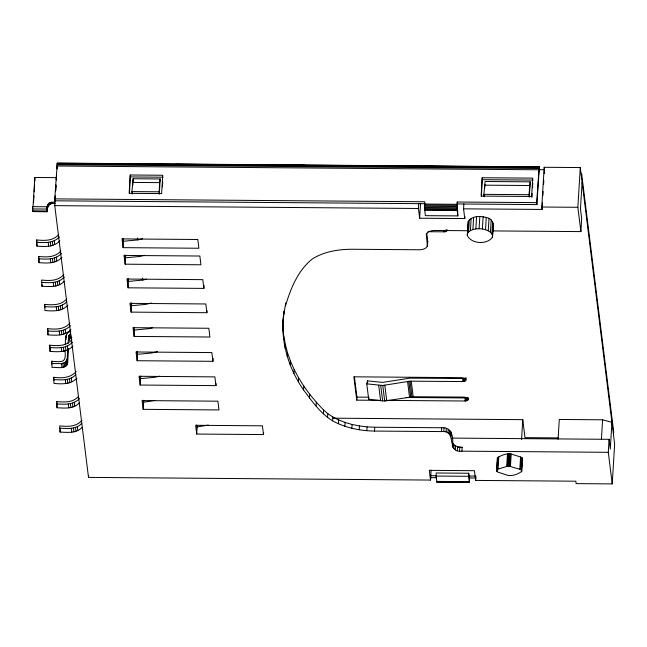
<?xml version="1.0" encoding="UTF-8"?>
<svg xmlns="http://www.w3.org/2000/svg" width="647" height="647" viewBox="0 0 647 647"><rect width="100%" height="100%" fill="white"/><g stroke="black" fill="none" stroke-linecap="round" stroke-linejoin="round"><path stroke-width="0.97" d="M457.494 203.959L536.905 204.581L536.662 202.632L457.251 202.018L457.841 215.904L425.354 215.653L424.569 208.577L424.764 201.759L54.769 198.88L57.276 163.093L539.169 166.853L539.655 169.749M457.841 215.904L457.057 208.835L457.251 202.018M55.31 196.712L54.76 205.649L88.518 477.397L430.53 480.066L429.325 470.345L474.445 470.692L475.65 480.414L575.822 481.198L576.121 483.624L612.224 483.907L608.293 452.31L461.918 451.169C445.54 453.401 457.825 429.349 441.448 431.581L374.516 431.064C360.039 430.805 345.344 427.918 332.598 420.817C320.378 413.344 312 401.197 303.572 389.923C287.729 367.221 279.698 338.834 284.049 311.264L283.046 322.57M282.957 331.038L283.281 318.753M55.149 203.659C49.576 202.066 46.778 206.983 47.191 211.706L32.771 211.593L32.487 206.652L46.907 206.765L47.223 208.989L47.716 204.978L48.986 203.271L51.073 202.301L54.971 202.204M33.005 207.056L34.817 177.48L56.394 177.65M33.547 202.6L33.968 195.693M34.21 191.755L34.631 184.848M34.873 180.909L34.817 177.48M59.864 240.838C53.838 247.324 45.007 246.717 36.968 246.135L36.628 239.956C44.578 240.716 53.014 241.072 58.788 234.465M36.968 246.135L36.628 239.956M61.918 257.369C55.893 263.847 47.061 263.248 39.022 262.666L38.683 256.479C46.633 257.247 55.068 257.595 60.842 250.987M39.022 262.666L38.683 256.479M64.11 281.461C58.262 287.648 49.625 286.589 41.95 286.241L41.61 280.062C49.56 280.822 57.995 281.178 63.77 274.571M41.95 286.241L42.047 284.712M47.191 211.706L46.907 206.765M67.862 305.255C61.845 311.733 53.005 311.126 44.966 310.544L44.627 304.365C52.577 305.133 61.012 305.481 66.787 298.874M425.006 203.708L55.011 200.821L55.319 195.839M55.618 190.865L55.99 184.888M56.289 179.915L56.596 174.933M55.674 190.752L55.974 185.786M56.346 179.826L56.588 175.847M57.009 168.899L57.195 165.915M70.887 329.558C64.862 336.044 56.022 335.437 47.983 334.855L47.643 328.668C55.593 329.436 64.029 329.792 69.811 323.185M47.983 334.855L47.643 328.668M72.933 346.088C66.916 352.575 58.076 351.96 50.037 351.378L49.698 345.199C57.648 345.967 66.083 346.323 71.857 339.707M50.037 351.378L50.126 349.849M68.55 348.312L67.652 362.959C66.253 369.93 56.71 366.946 52.027 367.423L51.687 361.244C63.042 362.094 66.269 362.927 64.999 350.262M76.92 378.171C70.895 384.658 62.063 384.051 54.024 383.469L53.677 377.282C61.894 378.374 70.224 378.058 76.217 371.604M79.209 402.992C73.354 409.187 64.716 408.12 57.041 407.772L56.701 401.593C64.449 402.216 72.812 402.863 78.481 396.368M57.041 407.772L56.701 401.593M82.226 427.295C76.378 433.49 67.741 432.431 60.058 432.083L59.718 425.896C67.676 426.697 76.071 426.98 81.87 420.437M65.355 344.398C65.412 339.821 64.781 332.518 70.83 331.458M60.058 432.083L60.203 429.786M51.55 363.533L61.473 363.614L65.387 362.296L67.167 359.069L67.765 349.299M68.121 343.444L68.711 335.817L70.507 333.973L70.992 337.863L69.601 338.971L69.027 340.492L68.542 336.61M88.518 477.397L88.639 475.408M123.092 247.655L122 238.905L197.804 239.495L198.888 248.246L123.092 247.655L123.512 240.66M130.265 175.005L129.141 193.34L161.629 193.59L162.753 175.256L130.265 175.005L129.505 193.356M144.588 255.33L139.865 256.438L125.348 257.805L125.445 256.277M125.138 264.186L124.054 255.436L199.858 256.026L200.942 264.777L125.138 264.186L125.631 256.188M132.336 192.11L132.214 194.019L131.915 191.593L133.153 178.742L160.221 178.952L159.291 194.229M132.74 185.422L133.153 178.742M146.578 279.18L142.801 280.062L128.284 281.429L128.429 279.132M204.064 285.408L203.878 288.4L128.074 287.81L128.502 280.814M151.487 303.039L145.818 304.365L131.309 305.732L131.446 303.443M207.024 310.714L206.894 312.711L131.098 312.121L131.648 303.128M134.115 336.424L133.031 327.673L208.827 328.264L209.919 337.014L134.115 336.424L134.544 329.428M157.52 351.653L151.859 352.979L137.342 354.346L137.487 352.057M213.122 358.325L212.936 361.325L137.132 360.727L137.56 353.739M159.599 376.182L154.876 377.29L140.359 378.657L140.504 376.36M216.074 383.631L215.952 385.628L140.156 385.038L140.706 376.044M154.819 400.38L143.424 402.272L143.521 400.728M143.173 409.341L142.081 400.59L217.885 401.189L218.977 409.939L143.173 409.341L143.723 400.347M159.186 193.421L159.55 182.632L160.221 178.952M162.405 186.854L162.696 182.025M263.628 432.568L263.507 434.566L196.728 434.048L197.157 427.052M283.912 314.151L285.715 302.925M283.629 339.529L283.184 327.22M285.068 348.029L285.295 344.212L283.863 335.712M287.268 356.521L287.503 352.696L285.295 344.212M290.228 364.973L290.454 361.147L287.503 352.696M293.932 373.368L294.167 369.55L290.454 361.147M298.388 381.69L298.623 377.872L294.167 369.55M303.572 389.923L303.799 386.097L298.623 377.872M309.468 398.034L309.703 394.217L303.799 386.097M316.076 406.025L316.31 402.199L309.703 394.217M323.371 413.862L323.605 410.036L316.31 402.199M327.552 417.493L327.786 413.676L323.605 410.036M332.598 420.817L332.833 417L327.786 413.676M338.413 423.769L338.648 419.943L332.833 417M344.875 426.276L345.11 422.451L338.648 419.943M351.863 428.29L352.097 424.472L345.11 422.451M379.813 400.339L356.748 400.153L356.934 397.096L354.402 376.683M359.231 429.778L359.465 425.961L352.097 424.472M366.833 430.708L367.067 426.891L359.465 425.961M374.516 431.064L374.75 427.238L441.683 427.764C452.188 426.616 453.741 438.245 452.285 446.236M464.886 216.575L464.764 218.557L419.644 218.209L418.439 208.488L418.738 203.522M419.644 218.209L420.558 203.312M285.537 305.796C290.584 288.57 298.024 270.236 312.477 258.857C324.212 251.554 338.316 249.313 351.936 249.249L419.054 249.774C422.046 249.677 425.783 249.16 427.327 246.24L426.389 233.349M427.327 246.24L427.707 241.161L426.745 233.381M427.481 244.978L427.707 241.161M427.982 231.699L444.028 231.828L444.117 230.3M444.028 231.828L444.95 231.772L445.047 230.243M430.53 480.066L431.137 470.134M444.95 231.772L445.799 231.577L445.896 230.049M445.799 231.577L446.511 231.278L446.6 229.75M469.649 476.022L469.398 482.355L436.911 482.104L436.062 476.055L436.248 472.997L468.735 473.248L469.439 478.74L469.649 476.022L475.715 476.071M441.448 431.581L441.683 427.764M443.81 431.767L444.044 427.95M446.042 432.269L446.276 428.451M448.007 433.053L448.242 429.236M449.568 434.072L449.802 430.255M464.764 218.557L463.559 208.835L463.859 203.87M450.611 435.253L450.846 431.436M451.08 436.515L451.315 432.697M452.746 447.498L452.981 443.68L452.52 442.419M453.798 448.678L454.032 444.861L452.981 443.68M467.296 235.427L468.258 221.444C471.93 215.605 480.341 215.952 486.261 217.457C496.128 219.204 493.224 230.243 492.351 237.376C486.843 244.914 471.307 244.048 467.296 235.427L468.258 221.444M467.506 233.664L468.565 232.038L469.318 219.81M455.359 449.697L455.593 445.872L454.032 444.861M468.565 232.038L470.401 230.639L471.145 218.419M457.324 450.482L457.558 446.665L455.593 445.872M462.621 381.552L462.815 378.503L464.586 378.252L464.4 381.309L462.621 381.552L410.02 381.18L382.765 385.458L366.784 383.865L367.456 380.84L382.628 382.409L409.963 378.131L462.815 378.503M463.551 381.495L463.737 378.438M470.401 230.639L472.884 229.58L473.628 217.352M459.556 450.983L459.791 447.166L457.558 446.665M464.4 381.309L465.104 381.002L465.29 377.953M465.104 381.002L465.63 380.606L465.767 378.317M465.63 380.606L466.075 377.848M461.918 451.169L462.144 447.352L459.791 447.166M465.039 401.003L465.225 397.945L467.708 397.395L467.522 400.453L465.039 401.003L385.83 400.38M472.884 229.58L475.844 228.925L476.596 216.696M465.969 400.946L466.155 397.889M466.81 400.752L466.997 397.695M467.522 400.453L468.137 398.528M468.048 400.056L468.444 398.059M475.844 228.925L479.087 228.714L479.831 216.494M482.209 177.747L481.085 196.09L531.624 196.478L532.74 178.143L482.209 177.747L481.449 196.098M484.271 194.86L484.158 196.769L483.859 194.335L485.096 181.483L530.216 181.839L529.278 197.117L528.979 194.69L530.216 181.839M484.684 188.172L484.918 184.355M492.569 235.621C491.405 231.23 486.342 229.725 482.387 228.973L483.131 216.753M469.398 482.355L468.549 476.305L468.735 473.248M485.517 229.677L486.261 217.457M488.267 230.777L489.019 218.557M490.45 232.208L491.194 219.98M475.65 480.414L475.893 476.443M491.914 233.858L492.666 221.63M492.351 237.376L492.585 233.616M492.699 231.739L493.313 223.393M496.524 470.709L497.325 457.995C500.924 455.27 506.48 453.167 511.195 454.016L520.576 457L522.355 458.189L521.733 471.404C518.142 474.13 512.586 476.232 507.871 475.383L497.721 472.075L496.702 471.21L496.581 470.215L498.069 469.059L508.55 465.953L520.6 469.544L521.611 470.409L521.733 471.404M496.702 471.21L497.624 457.534M497.114 471.671L497.228 469.795M497.381 469.366L498.125 457.138M498.069 469.059L498.813 456.831M506.73 466.212L507.474 453.984M507.297 466.066L508.041 453.838M507.911 465.977L508.655 453.749M508.55 465.953L509.302 453.725M509.205 465.986L509.949 453.757M509.844 466.083L510.588 453.862M510.443 466.244L511.195 454.016M531.923 197.456L532.158 193.599M532.513 187.808L532.804 182.98M521.555 439.475L522.768 419.66L333.124 418.18M519.832 469.229L520.576 457M536.662 202.632L539.169 166.853M520.6 469.544L521.345 457.316M536.905 204.581L539.121 170.468L539.234 170.889M521.207 469.948L521.951 457.72M521.442 471.865L521.555 469.981M521.789 466.22L522.186 459.637L521.684 460.033M521.611 470.409L522.355 458.189M463.559 208.835L542.065 209.45L541.765 207.016L544.192 167.29L580.294 167.565L614.65 444.182L612.224 483.907M542.065 209.45L542.493 202.495M542.914 195.548L543.165 191.569M543.585 184.621L543.828 180.642M544.256 173.687L544.434 170.711M558.078 439.273L559.291 419.466L602.608 419.798L611.933 422.305L610.299 449.042L609.086 439.321L451.549 438.092M493.168 230.922L580.885 231.61L577.86 207.299L580.294 167.565M581.459 176.954L581.645 173.897L613.671 431.743L613.485 434.792M582.106 182.155L580.464 208.892L581.677 218.621L580.885 231.61M601.395 439.612L602.608 419.798M608.293 452.31L609.086 439.321M57.025 167.969L57.235 166.708M497.325 457.995L497.858 459.451M522.485 459.176L522.541 458.683M447.392 229.911L446.511 231.278M465.929 380.145L465.387 378.665L462.144 377.67L353.852 376.821L356.748 400.153M468.347 399.587L467.805 398.107L464.554 397.112L413.182 396.708L384.698 401.011L368.717 399.425L366.784 383.865M426.268 235.257L426.422 234.004C427.966 231.084 431.703 230.558 434.687 230.469L467.959 230.728M368.717 399.425L369.049 397.913M32.771 211.593L32.973 211.084M437.105 481.594L436.911 482.104M36.483 242.245C44.522 242.827 53.361 243.434 59.378 236.956M38.537 258.776C46.576 259.358 55.407 259.965 61.433 253.478M41.465 282.351C49.504 282.933 58.343 283.54 64.36 277.062M44.489 306.654C52.164 307.01 60.802 308.069 66.649 301.874M47.498 330.965C55.545 331.547 64.376 332.154 70.402 325.667M49.552 347.496C57.591 348.078 66.431 348.684 72.456 342.198M53.539 379.579C61.214 379.926 69.852 380.994 75.699 374.791M56.556 403.882C64.595 404.464 73.434 405.071 79.46 398.592M59.581 428.193C67.256 428.54 75.893 429.6 81.74 423.405M70.992 337.863L71.882 337.564M122.938 238.355L123.302 241.274L137.811 239.908L142.534 238.8M152.619 327.794L148.834 328.676L134.325 330.043L133.961 327.123M208.374 425.079L196.979 426.971L196.737 425.022M57.138 163.238L539.024 166.999M91.761 163.642L139.242 164.014M175.612 164.298L222.083 164.661M258.452 164.945L304.923 165.309M341.292 165.592L387.763 165.955M424.133 166.239L470.604 166.602M506.973 166.886L539.299 167.136M57.001 163.804L538.894 167.565M56.879 164.75L538.773 168.511M538.458 169.668L544.499 169.716L544.192 167.29M56.782 166.02L538.668 169.781M130.508 176.946L162.995 177.197M482.452 179.696L532.982 180.084M132.473 182.422L159.55 182.632M484.417 185.171L529.537 185.519M131.915 191.593L158.984 191.803M483.859 194.335L528.979 194.69M424.618 204.056L457.106 204.306M424.569 205.123L457.057 205.382M541.765 207.016L577.86 207.299M424.545 206.288L457.033 206.547M424.545 207.469L457.033 207.719M54.76 205.649L418.439 208.488M424.569 208.577L457.057 208.835M424.618 209.547L457.106 209.798M424.691 210.307L457.178 210.558M32.35 208.949L46.77 209.054M32.593 210.89L47.013 211.003M32.682 211.391L47.102 211.504M32.876 211.488L47.296 211.601M356.934 397.096L368.968 397.193M406.065 397.484L465.225 397.945M558.62 437.914L525 437.647L522.768 419.66M458.108 447.32L462.144 447.352M430.093 475.715L436.151 475.763M436.062 476.055L468.549 476.305M430.336 477.664L436.393 477.712M469.892 477.971L475.949 478.02M436.725 481.4L469.212 481.651M449.9 481.692L467.619 481.829M436.814 481.894L469.301 482.152M367.067 426.891L374.75 427.238M479.087 228.714L482.387 228.973M411.257 381.156L413.182 396.708M410.02 381.18L411.953 396.74M408.799 381.277L410.732 396.829M407.578 381.447L409.511 396.999M384.803 385.216L386.736 400.776M382.765 385.458L384.698 401.011M380.719 385.499L382.652 401.059M378.689 385.345L380.622 400.905M367.456 380.84L367.698 382.789M263.507 434.566L262.415 425.815L195.637 425.297L196.728 434.048M203.878 288.4L202.794 279.65L126.99 279.059L128.074 287.81M206.894 312.711L205.811 303.961L130.007 303.37L131.098 312.121M212.936 361.325L211.852 352.575L136.048 351.984L137.132 360.727M215.952 385.628L214.869 376.877L139.065 376.287L140.156 385.038M137.568 237.959L137.811 239.908M142.558 278.113L142.801 280.062M143.181 400.323L143.424 402.272M124.992 254.886L125.348 257.805M127.92 278.509L128.284 281.429M130.945 302.82L131.309 305.732M136.978 351.434L137.342 354.346M140.124 376.708L140.359 378.657M54.769 198.88L55.011 200.821M69.73 334.45L70.216 338.341M69.116 335.081L69.601 338.971M52.245 202.179L52.423 203.635M68.711 335.817L69.197 339.707M51.073 202.301L51.25 203.756M49.956 202.673L50.142 204.137M66.131 335.203L66.374 337.144M54.227 240.522L54.712 244.412M56.281 257.053L56.758 260.943M59.209 280.628L59.686 284.518M62.225 304.939L62.71 308.821M65.242 329.242L65.727 333.132M67.296 345.773L67.781 349.663M71.283 377.856L71.768 381.746M74.3 402.159L74.785 406.049M77.325 426.47L77.802 430.36M65.832 336.586L66.196 339.505M48.986 203.271L49.164 204.735M48.218 204.064L48.404 205.52M67.167 359.069L67.652 362.959M52.391 241.525L52.876 245.415M54.445 258.048L54.93 261.938M57.373 281.631L57.858 285.521M60.389 305.934L60.875 309.824M63.414 330.245L63.891 334.127M65.46 346.768L65.945 350.658M69.447 378.851L69.933 382.741M72.472 403.162L72.949 407.052M75.489 427.465L75.974 431.355M47.716 204.978L47.894 206.433M66.908 360.258L67.393 364.148M47.498 205.964L47.684 207.428M66.301 361.358L66.787 365.248M65.387 362.296L65.865 366.186M50.345 242.14L50.83 246.03M52.399 258.671L52.884 262.553M55.327 282.246L55.812 286.136M58.351 306.549L58.828 310.439M61.368 330.86L61.853 334.75M63.422 347.382L63.907 351.272M67.409 379.474L67.886 383.356M70.426 403.777L70.911 407.667M73.443 428.088L73.928 431.97M64.215 363.016L64.7 366.906M48.21 242.334L48.695 246.224M50.264 258.865L50.749 262.755M53.191 282.44L53.677 286.33M56.216 306.751L56.693 310.641M59.233 331.054L59.718 334.944M61.287 347.585L61.764 351.475M65.274 379.668L65.751 383.558M68.291 403.979L68.776 407.861M71.307 428.282L71.793 432.172M62.88 363.468L63.366 367.359M61.473 363.614L61.958 367.504M32.487 206.652L32.73 208.601M44.627 304.365L44.991 307.285M49.698 345.199L50.175 349.089M51.687 361.244L52.051 364.156M53.677 377.282L54.041 380.201"/></g></svg>
